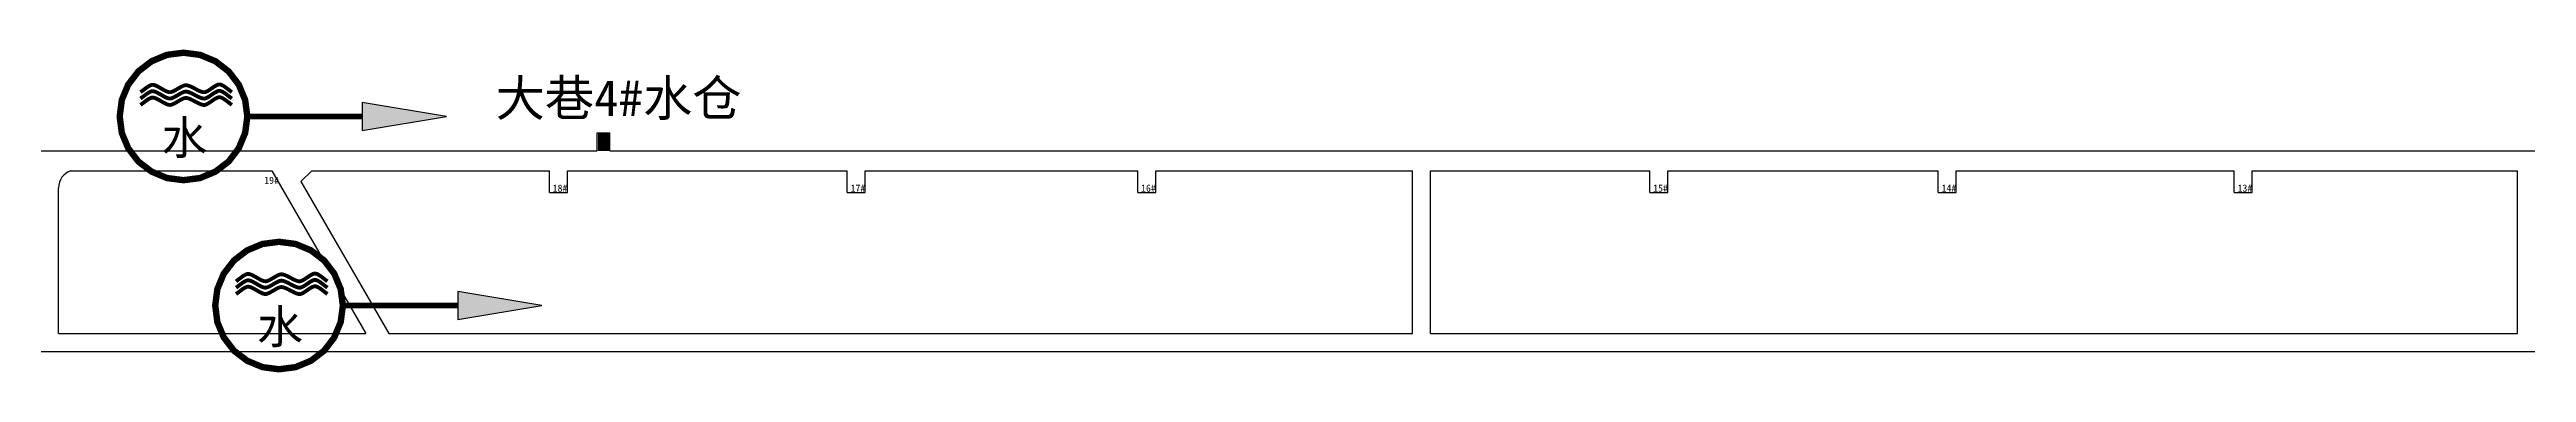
# Model space of a CAD drawing. Header units: millimetres. Extents: x 37468544 to 37497214, y 4323540 to 4346451.
# Drawn here: x 37477186 to 37477873, y 4342865 to 4342955 of the extents above; entities that cross this region are included whole.
import ezdxf

# ---------------------------------------------------------------- set-up
doc = ezdxf.new("R2010")
doc.units = ezdxf.units.MM
doc.layers.add('2-52煤巷道', color=150, linetype='Continuous', lineweight=30)
doc.layers.add('3-水仓', color=4, linetype='Continuous', lineweight=30)
doc.layers.add('避灾路线图', color=7, linetype='Continuous')
doc.styles.get("Standard").update_dxf_attribs({"font": 'simhei.ttf'})

# ---------------------------------------------------------------- blocks, each defined once
blk = doc.blocks.new('333')
at = {"layer": '避灾路线图'}
blk.add_hatch(color=7, dxfattribs=at).paths.add_polyline_path([(28.95, -1.26), (28.95, -6.11), (43.53, -3.69)])
at = {"color": 4, "linetype": 'Continuous', "true_color": 0x00ffff}
for points, const_width in [([(9.04, -3.69), (8.66, -0.82), (7.55, 1.84), (5.8, 4.13), (3.51, 5.89), (0.84, 7), (-2.02, 7.37), (-4.89, 7), (-7.55, 5.89), (-9.84, 4.13), (-11.6, 1.84), (-12.71, -0.82), (-13.08, -3.69), (-12.71, -6.55), (-11.6, -9.21), (-9.84, -11.51), (-7.55, -13.26), (-4.89, -14.37), (-2.02, -14.74), (0.84, -14.37), (3.51, -13.26), (5.8, -11.51), (7.55, -9.21), (8.66, -6.55), (9.04, -3.69)], 1.11), ([(-9.48, 0.52), (-8.97, 0.9), (-8.71, 1.09), (-8.46, 1.29), (-8.33, 1.38), (-8.2, 1.47), (-8.07, 1.55), (-8.01, 1.58), (-7.94, 1.62), (-7.88, 1.65), (-7.81, 1.69), (-7.75, 1.71), (-7.68, 1.74), (-7.58, 1.77), (-7.55, 1.78), (-7.52, 1.79), (-7.48, 1.79), (-7.45, 1.8), (-7.42, 1.8), (-7.33, 1.8), (-7.28, 1.79), (-7.24, 1.79), (-7.19, 1.78), (-7.14, 1.77), (-7.05, 1.74), (-6.96, 1.71), (-6.86, 1.68), (-6.68, 1.6), (-6.49, 1.5), (-6.3, 1.4), (-5.92, 1.18), (-5.54, 0.96), (-5.35, 0.86), (-5.16, 0.76), (-5.06, 0.71), (-4.96, 0.67), (-4.87, 0.63), (-4.77, 0.6), (-4.73, 0.58), (-4.68, 0.57), (-4.63, 0.56), (-4.58, 0.54), (-4.44, 0.53), (-4.39, 0.52), (-4.35, 0.53), (-4.31, 0.53), (-4.26, 0.54), (-4.22, 0.54), (-4.18, 0.55), (-4.13, 0.56), (-4.05, 0.59), (-3.96, 0.62), (-3.88, 0.66), (-3.7, 0.73), (-3.53, 0.82), (-3.36, 0.92), (-2.67, 1.32), (-2.5, 1.42), (-2.33, 1.51), (-2.24, 1.55), (-2.16, 1.59), (-2.07, 1.63), (-1.98, 1.66), (-1.94, 1.67), (-1.9, 1.69), (-1.85, 1.7), (-1.81, 1.71), (-1.77, 1.72), (-1.72, 1.73), (-1.68, 1.73), (-1.63, 1.73), (-1.58, 1.73), (-1.53, 1.73), (-1.48, 1.73), (-1.43, 1.72), (-1.38, 1.71), (-1.33, 1.7), (-1.23, 1.67), (-1.13, 1.64), (-1.02, 1.6), (-0.82, 1.52), (-0.61, 1.42), (-0.41, 1.32), (0, 1.11), (0.41, 0.89), (0.61, 0.79), (0.82, 0.7), (0.92, 0.66), (1.02, 0.63), (1.12, 0.59), (1.17, 0.58), (1.22, 0.56), (1.27, 0.55), (1.32, 0.54), (1.37, 0.53), (1.42, 0.53), (1.47, 0.52), (1.57, 0.52), (1.62, 0.52), (1.66, 0.53), (1.71, 0.54), (1.75, 0.55), (1.79, 0.56), (1.83, 0.58), (1.87, 0.59), (1.95, 0.62), (2.03, 0.66), (2.12, 0.71), (2.28, 0.8), (2.44, 0.9), (2.6, 1.01), (2.92, 1.23), (3.24, 1.45), (3.4, 1.55), (3.56, 1.64), (3.64, 1.69), (3.72, 1.73), (3.8, 1.76), (3.88, 1.8), (3.91, 1.81), (3.95, 1.82), (3.99, 1.84), (4.03, 1.85), (4.15, 1.87), (4.19, 1.87), (4.26, 1.86), (4.29, 1.86), (4.33, 1.85), (4.36, 1.85), (4.39, 1.84), (4.46, 1.82), (4.53, 1.8), (4.6, 1.77), (4.67, 1.74), (4.73, 1.7), (4.87, 1.63), (5, 1.54), (5.27, 1.36), (5.54, 1.15), (5.81, 0.94), (6.36, 0.52)], 0.664), ([(-9.48, -0.58), (-8.97, -0.21), (-8.71, -0.01), (-8.46, 0.18), (-8.33, 0.27), (-8.2, 0.36), (-8.07, 0.44), (-8.01, 0.48), (-7.94, 0.51), (-7.88, 0.55), (-7.81, 0.58), (-7.75, 0.61), (-7.68, 0.63), (-7.58, 0.66), (-7.55, 0.67), (-7.52, 0.68), (-7.48, 0.69), (-7.45, 0.69), (-7.42, 0.69), (-7.33, 0.69), (-7.28, 0.69), (-7.24, 0.68), (-7.19, 0.67), (-7.14, 0.66), (-7.05, 0.64), (-6.96, 0.61), (-6.86, 0.57), (-6.68, 0.49), (-6.49, 0.4), (-6.3, 0.29), (-5.92, 0.08), (-5.54, -0.15), (-5.35, -0.25), (-5.16, -0.35), (-5.06, -0.39), (-4.96, -0.44), (-4.87, -0.47), (-4.77, -0.51), (-4.73, -0.52), (-4.68, -0.54), (-4.63, -0.55), (-4.58, -0.56), (-4.44, -0.58), (-4.39, -0.58), (-4.35, -0.58), (-4.31, -0.58), (-4.26, -0.57), (-4.22, -0.56), (-4.18, -0.55), (-4.13, -0.54), (-4.05, -0.52), (-3.96, -0.48), (-3.88, -0.45), (-3.7, -0.37), (-3.53, -0.28), (-3.36, -0.19), (-2.67, 0.22), (-2.5, 0.31), (-2.33, 0.4), (-2.24, 0.44), (-2.16, 0.48), (-2.07, 0.52), (-1.98, 0.55), (-1.94, 0.57), (-1.9, 0.58), (-1.85, 0.59), (-1.81, 0.6), (-1.77, 0.61), (-1.72, 0.62), (-1.68, 0.63), (-1.63, 0.63), (-1.58, 0.63), (-1.53, 0.63), (-1.48, 0.62), (-1.43, 0.61), (-1.38, 0.6), (-1.33, 0.59), (-1.23, 0.57), (-1.13, 0.53), (-1.02, 0.5), (-0.82, 0.41), (-0.61, 0.32), (-0.41, 0.22), (0, 0), (0.41, -0.21), (0.61, -0.31), (0.82, -0.4), (0.92, -0.44), (1.02, -0.48), (1.12, -0.51), (1.17, -0.53), (1.22, -0.54), (1.27, -0.55), (1.32, -0.56), (1.37, -0.57), (1.42, -0.58), (1.47, -0.58), (1.57, -0.59), (1.62, -0.58), (1.66, -0.58), (1.71, -0.57), (1.75, -0.56), (1.79, -0.54), (1.83, -0.53), (1.87, -0.52), (1.95, -0.48), (2.03, -0.44), (2.12, -0.4), (2.28, -0.31), (2.44, -0.21), (2.6, -0.1), (2.92, 0.12), (3.24, 0.34), (3.4, 0.44), (3.56, 0.54), (3.64, 0.58), (3.72, 0.62), (3.8, 0.66), (3.88, 0.69), (3.91, 0.71), (3.95, 0.72), (3.99, 0.73), (4.03, 0.74), (4.15, 0.76), (4.19, 0.76), (4.26, 0.76), (4.29, 0.75), (4.33, 0.75), (4.36, 0.74), (4.39, 0.73), (4.46, 0.71), (4.53, 0.69), (4.6, 0.66), (4.67, 0.63), (4.73, 0.6), (4.87, 0.52), (5, 0.44), (5.27, 0.25), (5.54, 0.05), (5.81, -0.17), (6.36, -0.58)], 0.664), ([(-9.48, -1.69), (-8.97, -1.32), (-8.71, -1.12), (-8.46, -0.92), (-8.33, -0.83), (-8.2, -0.75), (-8.07, -0.67), (-8.01, -0.63), (-7.94, -0.59), (-7.88, -0.56), (-7.81, -0.53), (-7.75, -0.5), (-7.68, -0.47), (-7.58, -0.44), (-7.55, -0.43), (-7.52, -0.43), (-7.48, -0.42), (-7.45, -0.42), (-7.42, -0.41), (-7.33, -0.41), (-7.28, -0.42), (-7.24, -0.42), (-7.19, -0.43), (-7.14, -0.44), (-7.05, -0.47), (-6.96, -0.5), (-6.86, -0.53), (-6.68, -0.62), (-6.49, -0.71), (-6.3, -0.81), (-5.92, -1.03), (-5.54, -1.25), (-5.35, -1.36), (-5.16, -1.45), (-5.06, -1.5), (-4.96, -1.54), (-4.87, -1.58), (-4.77, -1.61), (-4.73, -1.63), (-4.68, -1.64), (-4.63, -1.66), (-4.58, -1.67), (-4.44, -1.69), (-4.39, -1.69), (-4.35, -1.69), (-4.31, -1.68), (-4.26, -1.68), (-4.22, -1.67), (-4.18, -1.66), (-4.13, -1.65), (-4.05, -1.62), (-3.96, -1.59), (-3.88, -1.56), (-3.7, -1.48), (-3.53, -1.39), (-3.36, -1.29), (-2.67, -0.89), (-2.5, -0.79), (-2.33, -0.7), (-2.24, -0.66), (-2.16, -0.62), (-2.07, -0.59), (-1.98, -0.55), (-1.94, -0.54), (-1.9, -0.53), (-1.85, -0.51), (-1.81, -0.5), (-1.77, -0.49), (-1.72, -0.49), (-1.68, -0.48), (-1.63, -0.48), (-1.58, -0.48), (-1.53, -0.48), (-1.48, -0.49), (-1.43, -0.49), (-1.38, -0.5), (-1.33, -0.51), (-1.23, -0.54), (-1.13, -0.57), (-1.02, -0.61), (-0.82, -0.69), (-0.61, -0.79), (-0.41, -0.89), (0, -1.11), (0.41, -1.32), (0.61, -1.42), (0.82, -1.51), (0.92, -1.55), (1.02, -1.59), (1.12, -1.62), (1.17, -1.63), (1.22, -1.65), (1.27, -1.66), (1.32, -1.67), (1.37, -1.68), (1.42, -1.69), (1.47, -1.69), (1.57, -1.69), (1.62, -1.69), (1.66, -1.68), (1.71, -1.67), (1.75, -1.66), (1.79, -1.65), (1.83, -1.64), (1.87, -1.62), (1.95, -1.59), (2.03, -1.55), (2.12, -1.51), (2.28, -1.41), (2.44, -1.31), (2.6, -1.21), (2.92, -0.98), (3.24, -0.76), (3.4, -0.66), (3.56, -0.57), (3.64, -0.52), (3.72, -0.48), (3.8, -0.45), (3.88, -0.41), (3.91, -0.4), (3.95, -0.39), (3.99, -0.38), (4.03, -0.37), (4.15, -0.35), (4.19, -0.34), (4.26, -0.35), (4.29, -0.35), (4.33, -0.36), (4.36, -0.36), (4.39, -0.37), (4.46, -0.39), (4.53, -0.42), (4.6, -0.44), (4.67, -0.48), (4.73, -0.51), (4.87, -0.58), (5, -0.67), (5.27, -0.85), (5.54, -1.06), (5.81, -1.27), (6.36, -1.69)], 0.664)]:
    blk.add_lwpolyline(points, dxfattribs=dict(at, const_width=const_width))
at = {"layer": '避灾路线图', "color": 7, "linetype": 'Continuous', "const_width": 0.972}
blk.add_lwpolyline([(9.04, -3.69), (28.95, -3.69)], dxfattribs=at)
at = {"layer": '避灾路线图', "color": 7, "linetype": 'Continuous'}
blk.add_lwpolyline([(28.95, -1.26), (28.95, -6.11), (43.53, -3.69), (28.95, -1.26)], dxfattribs=at)
at = {"layer": '避灾路线图', "color": 7, "linetype": 'ByBlock', "lineweight": -3, "insert": (-5.85, -4.44), "char_height": 5.8377, "width": 19.5992, "attachment_point": 1}
blk.add_mtext('{\\fSimSun|b1|i0|c134|p2;\\C4;水}', dxfattribs=at)

msp = doc.modelspace()

# ---------------------------------------------------------------- linework, layer by layer
at = {"layer": '2-52煤巷道', "color": 150, "lineweight": 30}
for p, q in [((37477188.4, 4342875.74), (37477188.4, 4342916.15)), ((37477563.78, 4342875.74), (37477563.78, 4342920.89)), ((37477568.78, 4342875.74), (37477568.78, 4342920.89)), ((37477870.18, 4342875.74), (37477870.18, 4342920.89))]:
    msp.add_line(p, q, dxfattribs=at)
at = {"layer": '2-52煤巷道'}
for points in [[(37476849.93, 4342926.39), (37477337.74, 4342926.39)], [(37477341.24, 4342926.39), (37477937.12, 4342926.39)], [(37477191.82, 4342920.89), (37477247.53, 4342920.89)], [(37477247.53, 4342920.89), (37477273.6, 4342875.74)], [(37477255.62, 4342917.89), (37477258.62, 4342920.89)], [(37477255.62, 4342917.88), (37477279.95, 4342875.74)], [(37477258.62, 4342920.89), (37477324.48, 4342920.89)], [(37477329.48, 4342920.89), (37477407.08, 4342920.89)], [(37477412.08, 4342920.89), (37477487.61, 4342920.89)], [(37477492.61, 4342920.89), (37477563.78, 4342920.89)], [(37477568.78, 4342920.89), (37477629.62, 4342920.89)], [(37477634.62, 4342920.89), (37477709.59, 4342920.89)], [(37477714.59, 4342920.89), (37477791.66, 4342920.89)], [(37477796.66, 4342920.89), (37477870.18, 4342920.89)], [(37477188.4, 4342875.74), (37477273.6, 4342875.74)], [(37477279.95, 4342875.74), (37477563.78, 4342875.74)], [(37477568.78, 4342875.74), (37477870.18, 4342875.74)], [(37475629.28, 4342870.74), (37478813.58, 4342870.74)]]:
    msp.add_lwpolyline(points, dxfattribs=at)
at = {"layer": '2-52煤巷道', "color": 150, "lineweight": 30}
for points in [[(37477324.48, 4342914.89), (37477324.48, 4342920.89)], [(37477329.48, 4342914.89), (37477329.48, 4342920.89)], [(37477407.08, 4342914.89), (37477407.08, 4342920.89)], [(37477412.08, 4342914.89), (37477412.08, 4342920.89)], [(37477487.61, 4342914.89), (37477487.61, 4342920.89)], [(37477492.61, 4342914.89), (37477492.61, 4342920.89)], [(37477629.62, 4342914.89), (37477629.62, 4342920.89)], [(37477634.62, 4342914.89), (37477634.62, 4342920.89)], [(37477709.59, 4342914.89), (37477709.59, 4342920.89)], [(37477714.59, 4342914.89), (37477714.59, 4342920.89)], [(37477791.66, 4342914.89), (37477791.66, 4342920.89)], [(37477796.66, 4342914.89), (37477796.66, 4342920.89)], [(37477324.48, 4342914.89), (37477329.48, 4342914.89)], [(37477407.08, 4342914.85), (37477412.08, 4342914.85)], [(37477487.61, 4342914.89), (37477492.61, 4342914.89)], [(37477629.62, 4342914.89), (37477634.62, 4342914.89)], [(37477709.59, 4342914.89), (37477714.59, 4342914.89)], [(37477791.66, 4342914.89), (37477796.66, 4342914.89)]]:
    msp.add_lwpolyline(points, dxfattribs=at)
msp.add_arc((37477193.4, 4342916.15), 5, 108.36236, 180.00026, dxfattribs=at)
at = {"layer": '3-水仓', "color": 30, "lineweight": 30}
for p, q in [((37477337.74, 4342931.39), (37477341.24, 4342931.39)), ((37477337.74, 4342926.39), (37477337.74, 4342931.39)), ((37477341.24, 4342926.39), (37477341.24, 4342931.39))]:
    msp.add_line(p, q, dxfattribs=at)
at = {"layer": '3-水仓', "color": 4, "const_width": 3}
msp.add_lwpolyline([(37477339.49, 4342926.39), (37477339.49, 4342931.39)], dxfattribs=at)

# ---------------------------------------------------------------- block references
at = {"layer": '避灾路线图', "color": 1, "linetype": 'ByBlock', "lineweight": 15, "ltscale": 20, "xscale": 1.6, "yscale": 1.6, "zscale": 1.6}
for p in [(37477226.28, 4342941.87), (37477252.77, 4342889.38)]:
    msp.add_blockref('333', p, dxfattribs=at)

# ---------------------------------------------------------------- texts
at = {"layer": '2-52煤巷道', "color": 150, "lineweight": 30}
for s, p in [('19#', (37477245.42, 4342917.23)), ('18#', (37477325.4, 4342915.07)), ('17#', (37477408, 4342915.07)), ('16#', (37477488.54, 4342915.07)), ('15#', (37477630.54, 4342915.07, -84)), ('14#', (37477710.51, 4342915.07, -84)), ('13#', (37477792.59, 4342915.07, -84))]:
    msp.add_text(s, height=2, dxfattribs=at).set_placement(p)
at = {"layer": '3-水仓', "color": 4, "lineweight": -3}
msp.add_text('大巷4#水仓', height=10, dxfattribs=at).set_placement((37477309.6, 4342936.07))

doc.saveas('drawing.dxf')
